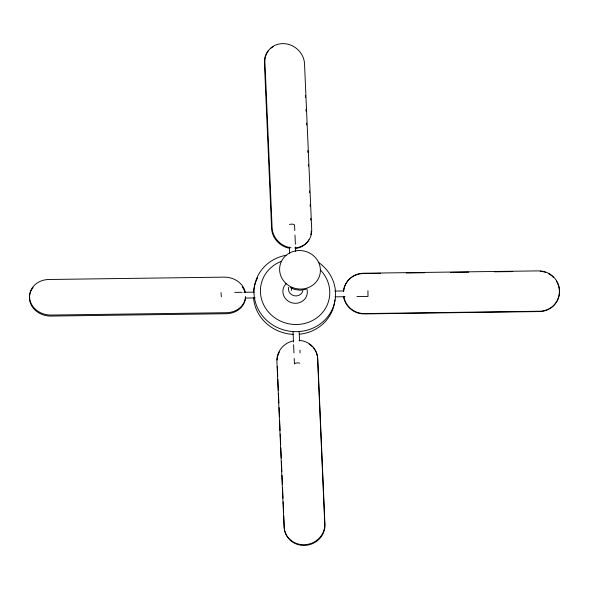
<?xml version="1.0" encoding="UTF-8"?>
<svg xmlns="http://www.w3.org/2000/svg" width="589" height="589" viewBox="0 0 589 589"><rect width="100%" height="100%" fill="white"/><g stroke="black" fill="none" stroke-linecap="round" stroke-linejoin="round"><path stroke-width="0.88" d="M291.334 290.443L291.923 287.822M289.486 224.431L291.717 224.1L293.815 224.372L294.544 225.086L294.78 230.564M305.684 289.427L300.419 290.193L295.133 289.567L290.178 287.594M363.155 273.576L380.59 273.34M406.292 273.002L424.647 272.751M450.342 272.405L468.697 272.162M494.392 271.816L512.747 271.573M234.746 292.409L242.086 292.313M243.92 292.284L254.006 292.151M334.729 291.069L343.895 290.951M245.09 298.056L255.177 297.924M334.979 296.856L345.066 296.716M356.986 296.561L367.992 296.407L367.941 290.745M299.823 363.118L297.725 362.846L295.501 363.177L294.441 363.914L294.206 358.443M220.993 292.593L221.368 296.804M305.382 95.646L305.455 97.48M305.971 109.385L306.052 111.218M306.567 123.116L306.648 124.949M307.76 150.585L307.841 152.418M308.356 164.324L308.43 166.15M309.505 190.873L309.586 192.706M310.101 204.611L310.175 206.437M310.69 218.342L310.771 220.176M294.979 235.129L295.376 244.258M295.494 246.997L295.693 251.562M299.168 331.887L299.565 341.016M299.963 350.146L300.081 352.885M289.376 247.078L289.655 253.469M293.057 331.968L293.491 342.01M293.609 344.749L293.963 352.966M277.294 366.395L277.728 376.467M277.846 379.213L278.325 390.205M278.479 393.864L278.877 403.023M279.076 407.595L279.473 416.754M279.628 420.421L280.069 430.485M280.224 434.152L280.666 444.224M280.82 447.883L281.255 457.955M281.417 461.621L281.851 471.693M282.013 475.352L282.411 484.511M282.565 488.171L283 498.242M283.162 501.909L283.596 511.981M283.758 515.64L284.273 527.545A20.46 19.216 -16.8 0 0 305.448 545.355A20.46 19.216 -16.8 0 0 324.951 524.622L317.773 358.9A20.46 19.216 -16.8 0 0 313.642 348.143M343.571 296.606A20.46 20.1 25.9 0 0 364.267 313.915L539.561 311.566A20.46 20.1 25.9 0 0 556.377 281.078M343.424 291.43A20.46 20.1 25.9 0 1 362.301 273.605M540.179 271.279A20.46 20.1 25.9 0 1 545.488 272.361M548.712 273.797A20.46 20.1 25.9 0 1 553.667 277.588M343.733 296.26A20.46 20.1 25.9 0 0 364.429 313.576L539.723 311.228A20.46 20.1 25.9 0 0 559.55 290.782A20.46 20.1 25.9 0 0 538.611 270.888L363.317 273.237A20.46 20.1 25.9 0 0 343.593 291.091M277.102 360.026A20.46 19.216 -16.8 0 1 279.4 351.986M309.115 344.153A20.46 19.216 -16.8 0 1 312.501 346.877M293.793 340.766A20.46 19.216 -16.8 0 0 276.889 361.145L284.067 526.875A20.46 19.216 -16.8 0 0 305.242 544.685A20.46 19.216 -16.8 0 0 324.745 523.952L317.567 358.23A20.46 19.216 -16.8 0 0 299.013 340.39M245.51 297.482A20.46 17.736 7.7 0 1 226.213 313.723L50.919 316.072A20.46 17.736 7.7 0 1 31.983 306.317A20.46 17.736 7.7 0 1 33.109 287.535M242.234 286.806A20.46 17.736 7.7 0 1 244.943 292.328M245.65 296.473A20.46 17.736 7.7 0 1 226.345 312.715L51.059 315.056A20.46 17.736 7.7 0 1 29.59 297.548A20.46 17.736 7.7 0 1 48.88 279.488L224.173 277.139A20.46 17.736 7.7 0 1 245.289 292.159M308.975 239.76A20.46 18.62 36.6 0 1 295.943 248.425M289.692 248.315A20.46 18.62 36.6 0 1 271.595 228.399L264.417 62.677A20.46 18.62 36.6 0 1 268.687 50.301M311.228 231.131A20.46 18.62 36.6 0 1 310.852 234.753M270.646 48.408A20.46 18.62 36.6 0 1 273.598 46.443M294.574 247.917A20.46 18.62 36.6 0 0 311.714 229.563L304.535 63.84A20.46 18.62 36.6 0 0 283.891 43.645A20.46 18.62 36.6 0 0 264.925 61.992L272.103 227.722A20.46 18.62 36.6 0 0 291.054 247.763M302.886 290.716A7.362 6.913 12.6 0 1 294.11 295.737A7.362 6.913 12.6 0 1 288.551 287.314M306.788 288.61A12.273 11.53 12.6 0 1 292.424 302.967A12.273 11.53 12.6 0 1 286.107 283.699M318.288 262.223A40.913 38.425 12.6 0 1 321.395 323.022A40.913 38.425 12.6 0 1 258.291 309.409A40.913 38.425 12.6 0 1 286.07 255.273M320.526 270.123A34.78 32.66 12.6 0 1 315.66 318.656A34.78 32.66 12.6 0 1 265.028 307.296A34.78 32.66 12.6 0 1 281.365 261.339M334.861 299.904A40.913 38.425 12.6 0 1 299.396 334.221M293.197 334.368A40.913 38.425 12.6 0 1 253.469 297.327M253.447 292.762A40.913 38.425 12.6 0 1 257.614 277.875M286.188 283.626A20.46 19.209 12.6 0 0 319.915 274.526A20.46 19.209 12.6 0 0 293.933 251.26A20.46 19.209 12.6 0 0 286.188 283.626"/></g></svg>
